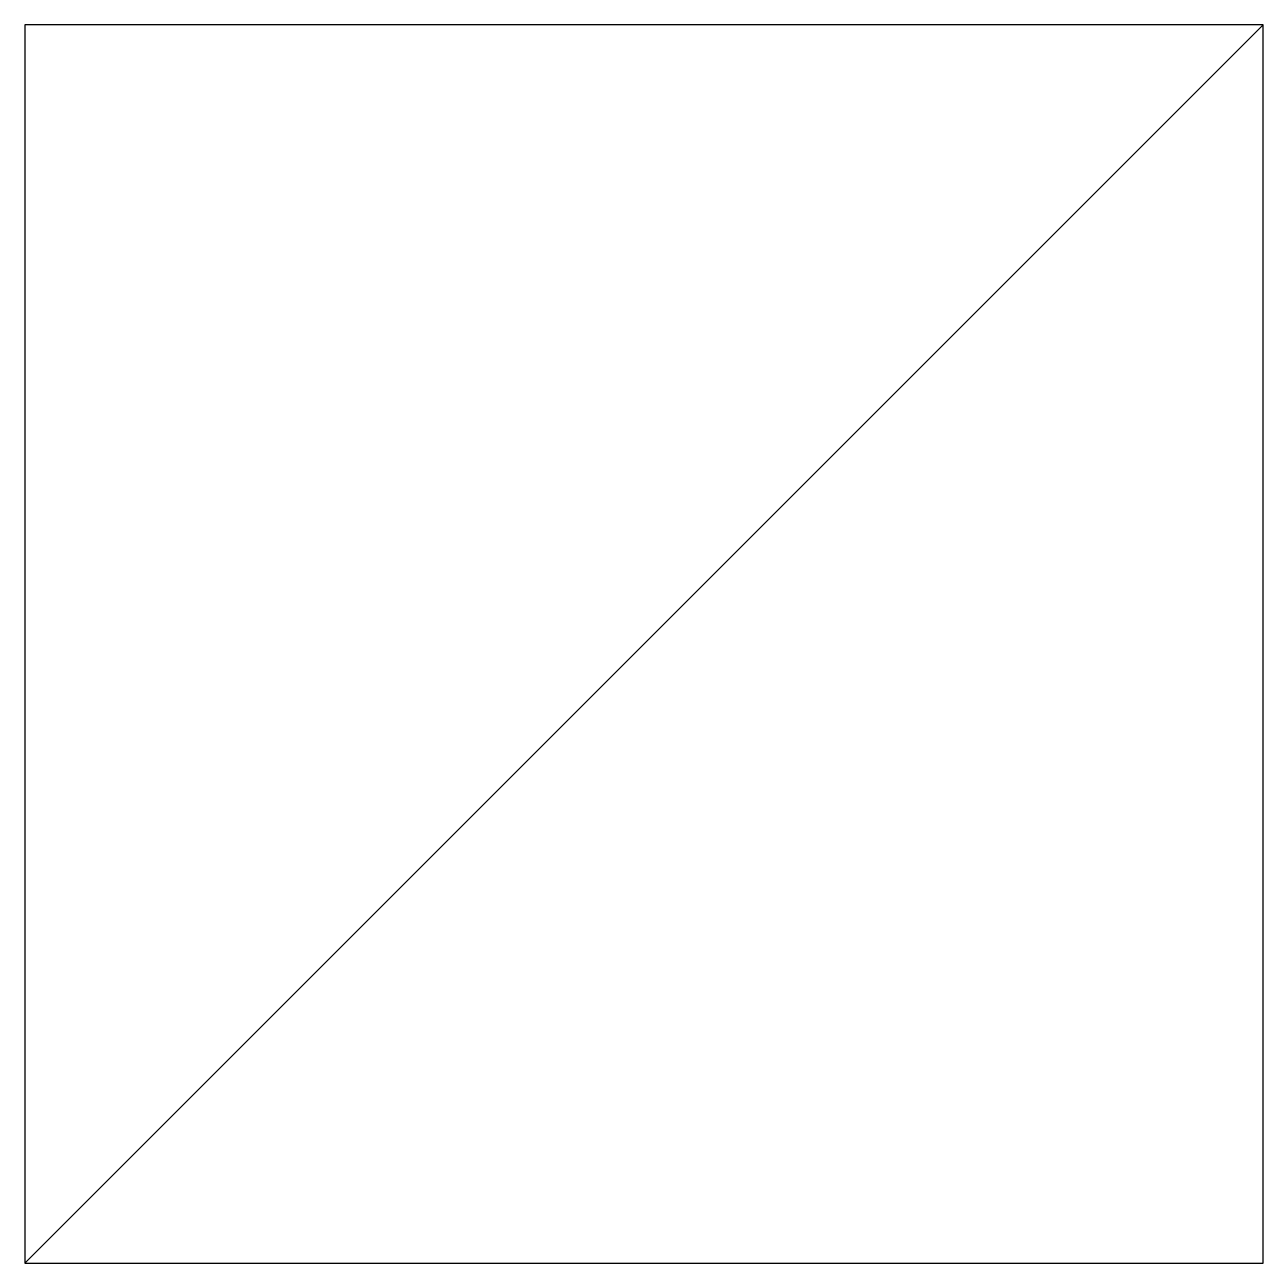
# Model space of a CAD drawing. Header units: metres. Extents: x 0 to 10, y 0 to 10.
import ezdxf

# ---------------------------------------------------------------- set-up
doc = ezdxf.new("R2010")
doc.units = ezdxf.units.M

msp = doc.modelspace()

# ---------------------------------------------------------------- linework, layer by layer
msp.add_line((0, 0), (10, 10, 10))
msp.add_polyline3d([(0, 0, 0), (10, 0, 5), (10, 10, 5), (0, 10, 0)])
msp.add_3dface([(0, 0), (10, 0), (10, 10, 5), (0, 10, 5)])

doc.saveas('drawing.dxf')
